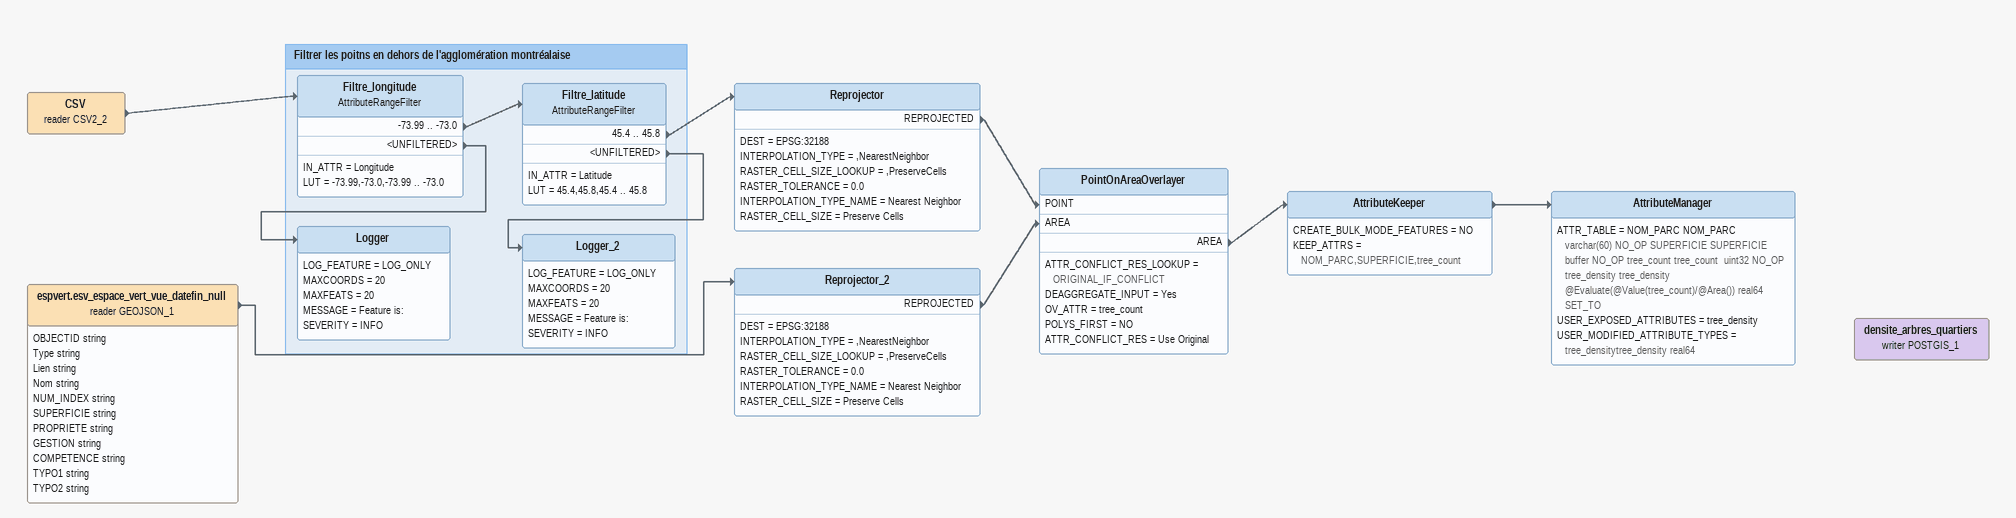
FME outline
CSV (reader CSV2_2)
    -> Filtre_longitude
Reprojector
    DEST = EPSG:32188
    INTERPOLATION_TYPE = ,NearestNeighbor
    RASTER_CELL_SIZE_LOOKUP = ,PreserveCells
    RASTER_TOLERANCE = 0.0
    INTERPOLATION_TYPE_NAME = Nearest Neighbor
    RASTER_CELL_SIZE = Preserve Cells
    REPROJECTED -> PointOnAreaOverlayer [POINT]
espvert.esv_espace_vert_vue_datefin_null (reader GEOJSON_1)
    attributes: OBJECTID string, Type string, Lien string, Nom string, NUM_INDEX string, SUPERFICIE string, PROPRIETE string, GESTION string, COMPETENCE string, TYPO1 string, TYPO2 string
    -> Reprojector_2
Reprojector_2
    DEST = EPSG:32188
    INTERPOLATION_TYPE = ,NearestNeighbor
    RASTER_CELL_SIZE_LOOKUP = ,PreserveCells
    RASTER_TOLERANCE = 0.0
    INTERPOLATION_TYPE_NAME = Nearest Neighbor
    RASTER_CELL_SIZE = Preserve Cells
    REPROJECTED -> PointOnAreaOverlayer [AREA]
PointOnAreaOverlayer
    ATTR_CONFLICT_RES_LOOKUP = ORIGINAL_IF_CONFLICT
    DEAGGREGATE_INPUT = Yes
    OV_ATTR = tree_count
    POLYS_FIRST = NO
    ATTR_CONFLICT_RES = Use Original
    AREA -> AttributeKeeper
AttributeKeeper
    CREATE_BULK_MODE_FEATURES = NO
    KEEP_ATTRS = NOM_PARC,SUPERFICIE,tree_count
    -> AttributeManager
AttributeManager
    ATTR_TABLE = NOM_PARC NOM_PARC  varchar(60) NO_OP SUPERFICIE SUPERFICIE  buffer NO_OP tree_count tree_count  uint32 NO_OP tree_density tree_density @Evaluate(@Value(tree_count)/@Area()) real64 SET_TO
    USER_EXPOSED_ATTRIBUTES = tree_density
    USER_MODIFIED_ATTRIBUTE_TYPES = tree_densitytree_density real64
densite_arbres_quartiers (writer POSTGIS_1)

Bookmark: Filtrer les poitns en dehors de l'agglomération montréalaise
Filtre_longitude: AttributeRangeFilter
    IN_ATTR = Longitude
    LUT = -73.99,-73.0,-73.99 .. -73.0
    -73.99 .. -73.0 -> Filtre_latitude
    <UNFILTERED> -> Logger
Filtre_latitude: AttributeRangeFilter
    IN_ATTR = Latitude
    LUT = 45.4,45.8,45.4 .. 45.8
    45.4 .. 45.8 -> Reprojector
    <UNFILTERED> -> Logger_2
Logger_2
    LOG_FEATURE = LOG_ONLY
    MAXCOORDS = 20
    MAXFEATS = 20
    MESSAGE = Feature is:
    SEVERITY = INFO
Logger
    LOG_FEATURE = LOG_ONLY
    MAXCOORDS = 20
    MAXFEATS = 20
    MESSAGE = Feature is:
    SEVERITY = INFO
